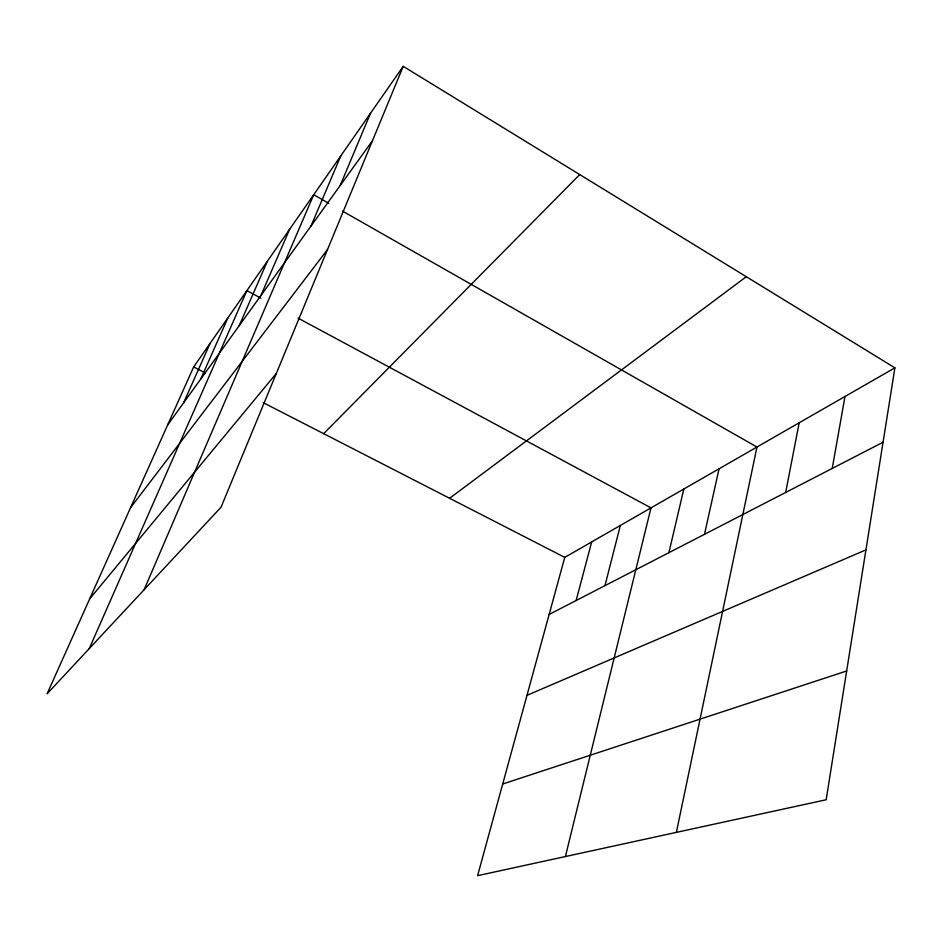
<?xml version="1.0" encoding="UTF-8"?>
<svg xmlns="http://www.w3.org/2000/svg" width="942" height="942" viewBox="0 0 942 942"><rect width="100%" height="100%" fill="white"/><g stroke="black" fill="none" stroke-linecap="round" stroke-linejoin="round"><path stroke-width="1.41" d="M894.9 367.839L826.169 799.758L477.606 875.671L564.764 557.37L894.9 367.839L403.211 66.329L193.652 366.956L47.1 693.818L221.052 507.196L403.211 66.329M832.222 468.445L844.998 396.488M785.663 492.466L799.193 422.793M676.368 832.387L756.968 447.026L342.523 211.114M704.486 534.326L719.052 468.798M668.902 552.683L683.821 489.028M565.4 856.549L651.004 507.868L298.025 318.102M604.964 585.653L620.354 525.459M576.139 600.525L591.67 541.933M340.215 185.48L370.512 113.252M311.013 226.009L340.804 155.854M144.114 589.739L313.721 194.711L328.746 203.272M260.887 295.576L289.618 229.295M239.221 325.649L267.41 261.158M89.266 648.591L246.875 290.607L260.934 298.167M200.752 379.037L227.846 317.913M183.596 402.846L210.148 343.288M167.629 425.007L372.479 140.711M130.538 507.714L327.533 249.5M89.655 598.9L276.312 373.456M323.671 433.661L579.73 174.576M449.617 498.283L746.299 276.712M549.139 614.443L883.066 442.222M526.99 695.349L865.933 549.893M502.71 784.003L846.658 670.975M193.652 366.956L205.368 372.961M263.371 402.729L564.764 557.37"/></g></svg>
